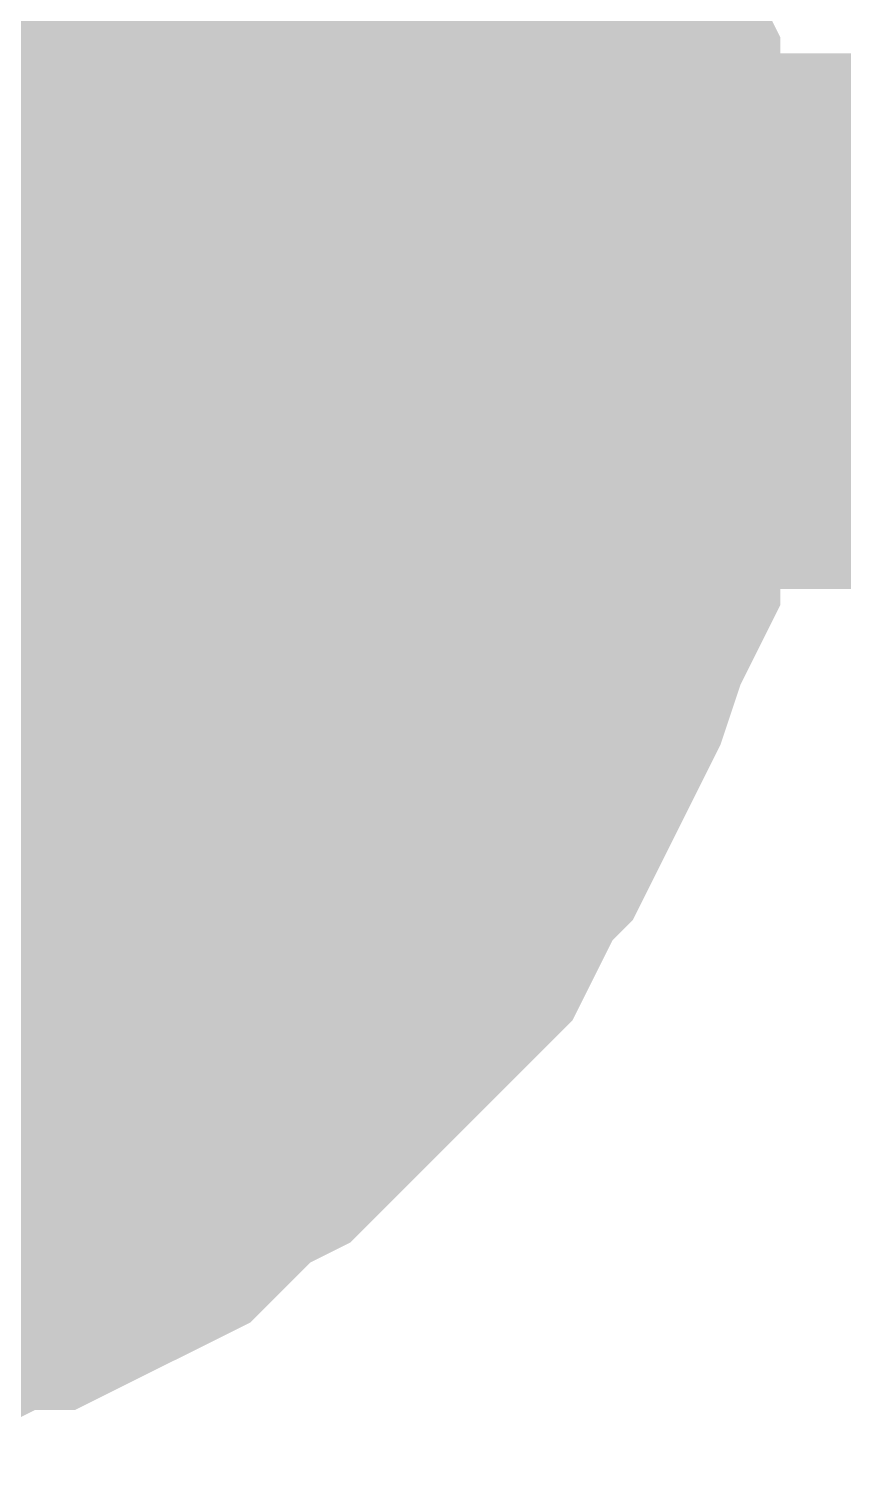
# Model space of a CAD drawing. Header units: inches. Extents: x 0 to 17, y 0 to 11.7.
# Drawn here: x 8.30878 to 8.3267, y 4.52446 to 4.55621 of the extents above; entities that cross this region are included whole.
import ezdxf

# ---------------------------------------------------------------- set-up
doc = ezdxf.new("R2010")
doc.units = ezdxf.units.IN
doc.header["$MEASUREMENT"] = 0
doc.layers.add('Sheet', color=255, linetype='Continuous')

msp = doc.modelspace()

# ---------------------------------------------------------------- linework, layer by layer
at = {"layer": 'Sheet'}
msp.add_lwpolyline([(8.29, 4.55, 0.02, 0.02, 1), (8.31, 4.55, 0.02, 0.02, 1)], format="xyseb", close=True, dxfattribs=at)
for points in [[(8.315012, 4.562558, 0.0118, 0.0118, 0), (8.315893, 4.561676, 0.0118, 0.0118, 0), (8.316334, 4.560794, 0.0118, 0.0118, 0), (8.316775, 4.559912, 0.0118, 0.0118, 0), (8.317216, 4.559471, 0.0118, 0.0118, 0), (8.317657, 4.558589, 0.0118, 0.0118, 0), (8.318098, 4.557707, 0.0118, 0.0118, 0), (8.318539, 4.556825, 0.0118, 0.0118, 0), (8.31898, 4.555501, 0.0118, 0.0118, 0), (8.319421, 4.554619, 0.0118, 0.0118, 0), (8.319421, 4.553737, 0.0118, 0.0118, 0), (8.319421, 4.552855, 0.0118, 0.0118, 0), (8.319862, 4.551973, 0.0118, 0.0118, 0), (8.319862, 4.55065, 0.0118, 0.0118, 0), (8.319862, 4.549768, 0.0118, 0.0118, 0)], [(8.315012, 4.562558, 0.0118, 0.0118, 0), (8.315893, 4.561676, 0.0118, 0.0118, 0), (8.316334, 4.560794, 0.0118, 0.0118, 0), (8.316775, 4.559912, 0.0118, 0.0118, 0), (8.317216, 4.559471, 0.0118, 0.0118, 0), (8.317657, 4.558589, 0.0118, 0.0118, 0), (8.318098, 4.557707, 0.0118, 0.0118, 0), (8.318539, 4.556825, 0.0118, 0.0118, 0), (8.31898, 4.555501, 0.0118, 0.0118, 0), (8.319421, 4.554619, 0.0118, 0.0118, 0), (8.319421, 4.553737, 0.0118, 0.0118, 0), (8.319421, 4.552855, 0.0118, 0.0118, 0), (8.319862, 4.551973, 0.0118, 0.0118, 0), (8.319862, 4.55065, 0.0118, 0.0118, 0), (8.319862, 4.549768, 0.0118, 0.0118, 0)], [(8.315012, 4.562558, 0.0118, 0.0118, 0), (8.315893, 4.561676, 0.0118, 0.0118, 0), (8.316334, 4.560794, 0.0118, 0.0118, 0), (8.316775, 4.559912, 0.0118, 0.0118, 0), (8.317216, 4.559471, 0.0118, 0.0118, 0), (8.317657, 4.558589, 0.0118, 0.0118, 0), (8.318098, 4.557707, 0.0118, 0.0118, 0), (8.318539, 4.556825, 0.0118, 0.0118, 0), (8.31898, 4.555501, 0.0118, 0.0118, 0), (8.319421, 4.554619, 0.0118, 0.0118, 0), (8.319421, 4.553737, 0.0118, 0.0118, 0), (8.319421, 4.552855, 0.0118, 0.0118, 0), (8.319862, 4.551973, 0.0118, 0.0118, 0), (8.319862, 4.55065, 0.0118, 0.0118, 0), (8.319862, 4.549768, 0.0118, 0.0118, 0)], [(8.315012, 4.562558, 0.0118, 0.0118, 0), (8.315893, 4.561676, 0.0118, 0.0118, 0), (8.316334, 4.560794, 0.0118, 0.0118, 0), (8.316775, 4.559912, 0.0118, 0.0118, 0), (8.317216, 4.559471, 0.0118, 0.0118, 0), (8.317657, 4.558589, 0.0118, 0.0118, 0), (8.318098, 4.557707, 0.0118, 0.0118, 0), (8.318539, 4.556825, 0.0118, 0.0118, 0), (8.31898, 4.555501, 0.0118, 0.0118, 0), (8.319421, 4.554619, 0.0118, 0.0118, 0), (8.319421, 4.553737, 0.0118, 0.0118, 0), (8.319421, 4.552855, 0.0118, 0.0118, 0), (8.319862, 4.551973, 0.0118, 0.0118, 0), (8.319862, 4.55065, 0.0118, 0.0118, 0), (8.319862, 4.549768, 0.0118, 0.0118, 0)], [(8.315012, 4.562558, 0.0118, 0.0118, 0), (8.315893, 4.561676, 0.0118, 0.0118, 0), (8.316334, 4.560794, 0.0118, 0.0118, 0), (8.316775, 4.559912, 0.0118, 0.0118, 0), (8.317216, 4.559471, 0.0118, 0.0118, 0), (8.317657, 4.558589, 0.0118, 0.0118, 0), (8.318098, 4.557707, 0.0118, 0.0118, 0), (8.318539, 4.556825, 0.0118, 0.0118, 0), (8.31898, 4.555501, 0.0118, 0.0118, 0), (8.319421, 4.554619, 0.0118, 0.0118, 0), (8.319421, 4.553737, 0.0118, 0.0118, 0), (8.319421, 4.552855, 0.0118, 0.0118, 0), (8.319862, 4.551973, 0.0118, 0.0118, 0), (8.319862, 4.55065, 0.0118, 0.0118, 0), (8.319862, 4.549768, 0.0118, 0.0118, 0)], [(8.315012, 4.562558, 0.0118, 0.0118, 0), (8.315893, 4.561676, 0.0118, 0.0118, 0), (8.316334, 4.560794, 0.0118, 0.0118, 0), (8.316775, 4.559912, 0.0118, 0.0118, 0), (8.317216, 4.559471, 0.0118, 0.0118, 0), (8.317657, 4.558589, 0.0118, 0.0118, 0), (8.318098, 4.557707, 0.0118, 0.0118, 0), (8.318539, 4.556825, 0.0118, 0.0118, 0), (8.31898, 4.555501, 0.0118, 0.0118, 0), (8.319421, 4.554619, 0.0118, 0.0118, 0), (8.319421, 4.553737, 0.0118, 0.0118, 0), (8.319421, 4.552855, 0.0118, 0.0118, 0), (8.319862, 4.551973, 0.0118, 0.0118, 0), (8.319862, 4.55065, 0.0118, 0.0118, 0), (8.319862, 4.549768, 0.0118, 0.0118, 0)], [(8.317657, 4.558589, 0.0039, 0.0039, 0), (8.318098, 4.557707, 0.0039, 0.0039, 0), (8.318539, 4.556825, 0.0039, 0.0039, 0), (8.31898, 4.555501, 0.0039, 0.0039, 0), (8.319421, 4.554619, 0.0039, 0.0039, 0), (8.319421, 4.553737, 0.0039, 0.0039, 0), (8.319421, 4.552855, 0.0039, 0.0039, 0), (8.319862, 4.551973, 0.0039, 0.0039, 0), (8.319862, 4.55065, 0.0039, 0.0039, 0), (8.319862, 4.549768, 0.0039, 0.0039, 0)], [(8.317657, 4.558589, 0.0039, 0.0039, 0), (8.318098, 4.557707, 0.0039, 0.0039, 0), (8.318539, 4.556825, 0.0039, 0.0039, 0), (8.31898, 4.555501, 0.0039, 0.0039, 0), (8.319421, 4.554619, 0.0039, 0.0039, 0), (8.319421, 4.553737, 0.0039, 0.0039, 0), (8.319421, 4.552855, 0.0039, 0.0039, 0), (8.319862, 4.551973, 0.0039, 0.0039, 0), (8.319862, 4.55065, 0.0039, 0.0039, 0), (8.319862, 4.549768, 0.0039, 0.0039, 0)], [(8.317657, 4.558589, 0.0039, 0.0039, 0), (8.318098, 4.557707, 0.0039, 0.0039, 0), (8.318539, 4.556825, 0.0039, 0.0039, 0), (8.31898, 4.555501, 0.0039, 0.0039, 0), (8.319421, 4.554619, 0.0039, 0.0039, 0), (8.319421, 4.553737, 0.0039, 0.0039, 0), (8.319421, 4.552855, 0.0039, 0.0039, 0), (8.319862, 4.551973, 0.0039, 0.0039, 0), (8.319862, 4.55065, 0.0039, 0.0039, 0), (8.319862, 4.549768, 0.0039, 0.0039, 0)], [(8.317657, 4.558589, 0.0039, 0.0039, 0), (8.318098, 4.557707, 0.0039, 0.0039, 0), (8.318539, 4.556825, 0.0039, 0.0039, 0), (8.31898, 4.555501, 0.0039, 0.0039, 0), (8.319421, 4.554619, 0.0039, 0.0039, 0), (8.319421, 4.553737, 0.0039, 0.0039, 0), (8.319421, 4.552855, 0.0039, 0.0039, 0), (8.319862, 4.551973, 0.0039, 0.0039, 0), (8.319862, 4.55065, 0.0039, 0.0039, 0), (8.319862, 4.549768, 0.0039, 0.0039, 0)], [(8.317657, 4.558589, 0.0039, 0.0039, 0), (8.318098, 4.557707, 0.0039, 0.0039, 0), (8.318539, 4.556825, 0.0039, 0.0039, 0), (8.31898, 4.555501, 0.0039, 0.0039, 0), (8.319421, 4.554619, 0.0039, 0.0039, 0), (8.319421, 4.553737, 0.0039, 0.0039, 0), (8.319421, 4.552855, 0.0039, 0.0039, 0), (8.319862, 4.551973, 0.0039, 0.0039, 0), (8.319862, 4.55065, 0.0039, 0.0039, 0), (8.319862, 4.549768, 0.0039, 0.0039, 0)], [(8.317657, 4.558589, 0.0039, 0.0039, 0), (8.318098, 4.557707, 0.0039, 0.0039, 0), (8.318539, 4.556825, 0.0039, 0.0039, 0), (8.31898, 4.555501, 0.0039, 0.0039, 0), (8.319421, 4.554619, 0.0039, 0.0039, 0), (8.319421, 4.553737, 0.0039, 0.0039, 0), (8.319421, 4.552855, 0.0039, 0.0039, 0), (8.319862, 4.551973, 0.0039, 0.0039, 0), (8.319862, 4.55065, 0.0039, 0.0039, 0), (8.319862, 4.549768, 0.0039, 0.0039, 0)], [(8.49977, 4.549768, 0.0118, 0.0118, 0), (8.299578, 4.549768, 0.0118, 0.0118, 0)], [(8.319862, 4.549768, 0.0118, 0.0118, 0), (8.319862, 4.548886, 0.0118, 0.0118, 0), (8.319862, 4.547563, 0.0118, 0.0118, 0), (8.319421, 4.546681, 0.0118, 0.0118, 0), (8.319421, 4.545799, 0.0118, 0.0118, 0), (8.319421, 4.544916, 0.0118, 0.0118, 0), (8.31898, 4.544034, 0.0118, 0.0118, 0), (8.318539, 4.542711, 0.0118, 0.0118, 0), (8.318098, 4.541829, 0.0118, 0.0118, 0), (8.317657, 4.540947, 0.0118, 0.0118, 0), (8.317216, 4.540065, 0.0118, 0.0118, 0), (8.316775, 4.539624, 0.0118, 0.0118, 0), (8.316334, 4.538742, 0.0118, 0.0118, 0), (8.315893, 4.53786, 0.0118, 0.0118, 0), (8.315012, 4.536978, 0.0118, 0.0118, 0), (8.314571, 4.536537, 0.0118, 0.0118, 0), (8.313689, 4.535655, 0.0118, 0.0118, 0), (8.313248, 4.535214, 0.0118, 0.0118, 0), (8.312366, 4.534331, 0.0118, 0.0118, 0), (8.311484, 4.53389, 0.0118, 0.0118, 0), (8.311043, 4.533449, 0.0118, 0.0118, 0), (8.310161, 4.532567, 0.0118, 0.0118, 0), (8.309279, 4.532126, 0.0118, 0.0118, 0), (8.308397, 4.531685, 0.0118, 0.0118, 0), (8.307515, 4.531685, 0.0118, 0.0118, 0), (8.306633, 4.531244, 0.0118, 0.0118, 0), (8.305752, 4.530803, 0.0118, 0.0118, 0), (8.304429, 4.530362, 0.0118, 0.0118, 0), (8.303547, 4.530362, 0.0118, 0.0118, 0), (8.302665, 4.530362, 0.0118, 0.0118, 0)], [(8.319862, 4.549768, 0.0118, 0.0118, 0), (8.319862, 4.548886, 0.0118, 0.0118, 0), (8.319862, 4.547563, 0.0118, 0.0118, 0), (8.319421, 4.546681, 0.0118, 0.0118, 0), (8.319421, 4.545799, 0.0118, 0.0118, 0), (8.319421, 4.544916, 0.0118, 0.0118, 0), (8.31898, 4.544034, 0.0118, 0.0118, 0), (8.318539, 4.542711, 0.0118, 0.0118, 0), (8.318098, 4.541829, 0.0118, 0.0118, 0), (8.317657, 4.540947, 0.0118, 0.0118, 0), (8.317216, 4.540065, 0.0118, 0.0118, 0), (8.316775, 4.539624, 0.0118, 0.0118, 0), (8.316334, 4.538742, 0.0118, 0.0118, 0), (8.315893, 4.53786, 0.0118, 0.0118, 0), (8.315012, 4.536978, 0.0118, 0.0118, 0), (8.314571, 4.536537, 0.0118, 0.0118, 0), (8.313689, 4.535655, 0.0118, 0.0118, 0), (8.313248, 4.535214, 0.0118, 0.0118, 0), (8.312366, 4.534331, 0.0118, 0.0118, 0), (8.311484, 4.53389, 0.0118, 0.0118, 0), (8.311043, 4.533449, 0.0118, 0.0118, 0), (8.310161, 4.532567, 0.0118, 0.0118, 0), (8.309279, 4.532126, 0.0118, 0.0118, 0), (8.308397, 4.531685, 0.0118, 0.0118, 0), (8.307515, 4.531685, 0.0118, 0.0118, 0), (8.306633, 4.531244, 0.0118, 0.0118, 0), (8.305752, 4.530803, 0.0118, 0.0118, 0), (8.304429, 4.530362, 0.0118, 0.0118, 0), (8.303547, 4.530362, 0.0118, 0.0118, 0), (8.302665, 4.530362, 0.0118, 0.0118, 0)], [(8.319862, 4.549768, 0.0118, 0.0118, 0), (8.319862, 4.548886, 0.0118, 0.0118, 0), (8.319862, 4.547563, 0.0118, 0.0118, 0), (8.319421, 4.546681, 0.0118, 0.0118, 0), (8.319421, 4.545799, 0.0118, 0.0118, 0), (8.319421, 4.544916, 0.0118, 0.0118, 0), (8.31898, 4.544034, 0.0118, 0.0118, 0), (8.318539, 4.542711, 0.0118, 0.0118, 0), (8.318098, 4.541829, 0.0118, 0.0118, 0), (8.317657, 4.540947, 0.0118, 0.0118, 0), (8.317216, 4.540065, 0.0118, 0.0118, 0), (8.316775, 4.539624, 0.0118, 0.0118, 0), (8.316334, 4.538742, 0.0118, 0.0118, 0), (8.315893, 4.53786, 0.0118, 0.0118, 0), (8.315012, 4.536978, 0.0118, 0.0118, 0), (8.314571, 4.536537, 0.0118, 0.0118, 0), (8.313689, 4.535655, 0.0118, 0.0118, 0), (8.313248, 4.535214, 0.0118, 0.0118, 0), (8.312366, 4.534331, 0.0118, 0.0118, 0), (8.311484, 4.53389, 0.0118, 0.0118, 0), (8.311043, 4.533449, 0.0118, 0.0118, 0), (8.310161, 4.532567, 0.0118, 0.0118, 0), (8.309279, 4.532126, 0.0118, 0.0118, 0), (8.308397, 4.531685, 0.0118, 0.0118, 0), (8.307515, 4.531685, 0.0118, 0.0118, 0), (8.306633, 4.531244, 0.0118, 0.0118, 0), (8.305752, 4.530803, 0.0118, 0.0118, 0), (8.304429, 4.530362, 0.0118, 0.0118, 0), (8.303547, 4.530362, 0.0118, 0.0118, 0), (8.302665, 4.530362, 0.0118, 0.0118, 0)], [(8.319862, 4.549768, 0.0118, 0.0118, 0), (8.319862, 4.548886, 0.0118, 0.0118, 0), (8.319862, 4.547563, 0.0118, 0.0118, 0), (8.319421, 4.546681, 0.0118, 0.0118, 0), (8.319421, 4.545799, 0.0118, 0.0118, 0), (8.319421, 4.544916, 0.0118, 0.0118, 0), (8.31898, 4.544034, 0.0118, 0.0118, 0), (8.318539, 4.542711, 0.0118, 0.0118, 0), (8.318098, 4.541829, 0.0118, 0.0118, 0), (8.317657, 4.540947, 0.0118, 0.0118, 0), (8.317216, 4.540065, 0.0118, 0.0118, 0), (8.316775, 4.539624, 0.0118, 0.0118, 0), (8.316334, 4.538742, 0.0118, 0.0118, 0), (8.315893, 4.53786, 0.0118, 0.0118, 0), (8.315012, 4.536978, 0.0118, 0.0118, 0), (8.314571, 4.536537, 0.0118, 0.0118, 0), (8.313689, 4.535655, 0.0118, 0.0118, 0), (8.313248, 4.535214, 0.0118, 0.0118, 0), (8.312366, 4.534331, 0.0118, 0.0118, 0), (8.311484, 4.53389, 0.0118, 0.0118, 0), (8.311043, 4.533449, 0.0118, 0.0118, 0), (8.310161, 4.532567, 0.0118, 0.0118, 0), (8.309279, 4.532126, 0.0118, 0.0118, 0), (8.308397, 4.531685, 0.0118, 0.0118, 0), (8.307515, 4.531685, 0.0118, 0.0118, 0), (8.306633, 4.531244, 0.0118, 0.0118, 0), (8.305752, 4.530803, 0.0118, 0.0118, 0), (8.304429, 4.530362, 0.0118, 0.0118, 0), (8.303547, 4.530362, 0.0118, 0.0118, 0), (8.302665, 4.530362, 0.0118, 0.0118, 0)], [(8.319862, 4.549768, 0.0118, 0.0118, 0), (8.319862, 4.548886, 0.0118, 0.0118, 0), (8.319862, 4.547563, 0.0118, 0.0118, 0), (8.319421, 4.546681, 0.0118, 0.0118, 0), (8.319421, 4.545799, 0.0118, 0.0118, 0), (8.319421, 4.544916, 0.0118, 0.0118, 0), (8.31898, 4.544034, 0.0118, 0.0118, 0), (8.318539, 4.542711, 0.0118, 0.0118, 0), (8.318098, 4.541829, 0.0118, 0.0118, 0), (8.317657, 4.540947, 0.0118, 0.0118, 0), (8.317216, 4.540065, 0.0118, 0.0118, 0), (8.316775, 4.539624, 0.0118, 0.0118, 0), (8.316334, 4.538742, 0.0118, 0.0118, 0), (8.315893, 4.53786, 0.0118, 0.0118, 0), (8.315012, 4.536978, 0.0118, 0.0118, 0), (8.314571, 4.536537, 0.0118, 0.0118, 0), (8.313689, 4.535655, 0.0118, 0.0118, 0), (8.313248, 4.535214, 0.0118, 0.0118, 0), (8.312366, 4.534331, 0.0118, 0.0118, 0), (8.311484, 4.53389, 0.0118, 0.0118, 0), (8.311043, 4.533449, 0.0118, 0.0118, 0), (8.310161, 4.532567, 0.0118, 0.0118, 0), (8.309279, 4.532126, 0.0118, 0.0118, 0), (8.308397, 4.531685, 0.0118, 0.0118, 0), (8.307515, 4.531685, 0.0118, 0.0118, 0), (8.306633, 4.531244, 0.0118, 0.0118, 0), (8.305752, 4.530803, 0.0118, 0.0118, 0), (8.304429, 4.530362, 0.0118, 0.0118, 0), (8.303547, 4.530362, 0.0118, 0.0118, 0), (8.302665, 4.530362, 0.0118, 0.0118, 0)], [(8.319862, 4.549768, 0.0118, 0.0118, 0), (8.319862, 4.548886, 0.0118, 0.0118, 0), (8.319862, 4.547563, 0.0118, 0.0118, 0), (8.319421, 4.546681, 0.0118, 0.0118, 0), (8.319421, 4.545799, 0.0118, 0.0118, 0), (8.319421, 4.544916, 0.0118, 0.0118, 0), (8.31898, 4.544034, 0.0118, 0.0118, 0), (8.318539, 4.542711, 0.0118, 0.0118, 0), (8.318098, 4.541829, 0.0118, 0.0118, 0), (8.317657, 4.540947, 0.0118, 0.0118, 0), (8.317216, 4.540065, 0.0118, 0.0118, 0), (8.316775, 4.539624, 0.0118, 0.0118, 0), (8.316334, 4.538742, 0.0118, 0.0118, 0), (8.315893, 4.53786, 0.0118, 0.0118, 0), (8.315012, 4.536978, 0.0118, 0.0118, 0), (8.314571, 4.536537, 0.0118, 0.0118, 0), (8.313689, 4.535655, 0.0118, 0.0118, 0), (8.313248, 4.535214, 0.0118, 0.0118, 0), (8.312366, 4.534331, 0.0118, 0.0118, 0), (8.311484, 4.53389, 0.0118, 0.0118, 0), (8.311043, 4.533449, 0.0118, 0.0118, 0), (8.310161, 4.532567, 0.0118, 0.0118, 0), (8.309279, 4.532126, 0.0118, 0.0118, 0), (8.308397, 4.531685, 0.0118, 0.0118, 0), (8.307515, 4.531685, 0.0118, 0.0118, 0), (8.306633, 4.531244, 0.0118, 0.0118, 0), (8.305752, 4.530803, 0.0118, 0.0118, 0), (8.304429, 4.530362, 0.0118, 0.0118, 0), (8.303547, 4.530362, 0.0118, 0.0118, 0), (8.302665, 4.530362, 0.0118, 0.0118, 0)], [(8.319862, 4.549768, 0.0118, 0.0118, 0), (8.319862, 4.549768, 0.0118, 0.0118, 0), (8.319862, 4.549768, 0.0118, 0.0118, 0), (8.319862, 4.549768, 0.0118, 0.0118, 0), (8.319862, 4.549768, 0.0118, 0.0118, 0), (8.319862, 4.549768, 0.0118, 0.0118, 0), (8.319862, 4.549768, 0.0118, 0.0118, 0), (8.319862, 4.549768, 0.0118, 0.0118, 0), (8.319862, 4.549768, 0.0118, 0.0118, 0), (8.319862, 4.549768, 0.0118, 0.0118, 0), (8.319862, 4.549768, 0.0118, 0.0118, 0), (8.319862, 4.549768, 0.0118, 0.0118, 0), (8.319862, 4.549768, 0.0118, 0.0118, 0), (8.319862, 4.549768, 0.0118, 0.0118, 0), (8.319862, 4.549768, 0.0118, 0.0118, 0), (8.319862, 4.549768, 0.0118, 0.0118, 0), (8.319862, 4.549768, 0.0118, 0.0118, 0), (8.319862, 4.549768, 0.0118, 0.0118, 0), (8.319862, 4.549768, 0.0118, 0.0118, 0), (8.319862, 4.549768, 0.0118, 0.0118, 0), (8.319862, 4.549768, 0.0118, 0.0118, 0), (8.319862, 4.549768, 0.0118, 0.0118, 0), (8.319862, 4.549768, 0.0118, 0.0118, 0), (8.319862, 4.549768, 0.0118, 0.0118, 0), (8.319862, 4.549768, 0.0118, 0.0118, 0), (8.319862, 4.549768, 0.0118, 0.0118, 0), (8.319862, 4.549768, 0.0118, 0.0118, 0), (8.319862, 4.549768, 0.0118, 0.0118, 0), (8.319862, 4.549768, 0.0118, 0.0118, 0), (8.319862, 4.549768, 0.0118, 0.0118, 0), (8.319862, 4.549768, 0.0118, 0.0118, 0), (8.319862, 4.549768, 0.0118, 0.0118, 0), (8.319862, 4.549768, 0.0118, 0.0118, 0)], [(8.319862, 4.549768, 0.0118, 0.0118, 0), (8.319862, 4.549768, 0.0118, 0.0118, 0)], [(8.319862, 4.549768, 0.0118, 0.0118, 0), (8.319862, 4.549768, 0.0118, 0.0118, 0), (8.319862, 4.549768, 0.0118, 0.0118, 0), (8.319862, 4.549768, 0.0118, 0.0118, 0), (8.319862, 4.549768, 0.0118, 0.0118, 0), (8.319862, 4.549768, 0.0118, 0.0118, 0), (8.319862, 4.549768, 0.0118, 0.0118, 0), (8.319862, 4.549768, 0.0118, 0.0118, 0), (8.319862, 4.549768, 0.0118, 0.0118, 0), (8.319862, 4.549768, 0.0118, 0.0118, 0), (8.319862, 4.549768, 0.0118, 0.0118, 0), (8.319862, 4.549768, 0.0118, 0.0118, 0), (8.319862, 4.549768, 0.0118, 0.0118, 0), (8.319862, 4.549768, 0.0118, 0.0118, 0), (8.319862, 4.549768, 0.0118, 0.0118, 0), (8.319862, 4.549768, 0.0118, 0.0118, 0), (8.319862, 4.549768, 0.0118, 0.0118, 0), (8.319862, 4.549768, 0.0118, 0.0118, 0), (8.319862, 4.549768, 0.0118, 0.0118, 0), (8.319862, 4.549768, 0.0118, 0.0118, 0), (8.319862, 4.549768, 0.0118, 0.0118, 0), (8.319862, 4.549768, 0.0118, 0.0118, 0), (8.319862, 4.549768, 0.0118, 0.0118, 0), (8.319862, 4.549768, 0.0118, 0.0118, 0), (8.319862, 4.549768, 0.0118, 0.0118, 0), (8.319862, 4.549768, 0.0118, 0.0118, 0), (8.319862, 4.549768, 0.0118, 0.0118, 0), (8.319862, 4.549768, 0.0118, 0.0118, 0), (8.319862, 4.549768, 0.0118, 0.0118, 0), (8.319862, 4.549768, 0.0118, 0.0118, 0), (8.319862, 4.549768, 0.0118, 0.0118, 0), (8.319862, 4.549768, 0.0118, 0.0118, 0), (8.319862, 4.549768, 0.0118, 0.0118, 0)], [(8.319862, 4.549768, 0.0118, 0.0118, 0), (8.319862, 4.549768, 0.0118, 0.0118, 0)], [(8.319862, 4.549768, 0.0118, 0.0118, 0), (8.319862, 4.549768, 0.0118, 0.0118, 0), (8.319862, 4.549768, 0.0118, 0.0118, 0), (8.319862, 4.549768, 0.0118, 0.0118, 0), (8.319862, 4.549768, 0.0118, 0.0118, 0), (8.319862, 4.549768, 0.0118, 0.0118, 0), (8.319862, 4.549768, 0.0118, 0.0118, 0), (8.319862, 4.549768, 0.0118, 0.0118, 0), (8.319862, 4.549768, 0.0118, 0.0118, 0), (8.319862, 4.549768, 0.0118, 0.0118, 0), (8.319862, 4.549768, 0.0118, 0.0118, 0), (8.319862, 4.549768, 0.0118, 0.0118, 0), (8.319862, 4.549768, 0.0118, 0.0118, 0), (8.319862, 4.549768, 0.0118, 0.0118, 0), (8.319862, 4.549768, 0.0118, 0.0118, 0), (8.319862, 4.549768, 0.0118, 0.0118, 0), (8.319862, 4.549768, 0.0118, 0.0118, 0), (8.319862, 4.549768, 0.0118, 0.0118, 0), (8.319862, 4.549768, 0.0118, 0.0118, 0), (8.319862, 4.549768, 0.0118, 0.0118, 0), (8.319862, 4.549768, 0.0118, 0.0118, 0), (8.319862, 4.549768, 0.0118, 0.0118, 0), (8.319862, 4.549768, 0.0118, 0.0118, 0), (8.319862, 4.549768, 0.0118, 0.0118, 0), (8.319862, 4.549768, 0.0118, 0.0118, 0), (8.319862, 4.549768, 0.0118, 0.0118, 0), (8.319862, 4.549768, 0.0118, 0.0118, 0), (8.319862, 4.549768, 0.0118, 0.0118, 0), (8.319862, 4.549768, 0.0118, 0.0118, 0), (8.319862, 4.549768, 0.0118, 0.0118, 0), (8.319862, 4.549768, 0.0118, 0.0118, 0), (8.319862, 4.549768, 0.0118, 0.0118, 0), (8.319862, 4.549768, 0.0118, 0.0118, 0)], [(8.319862, 4.549768, 0.0118, 0.0118, 0), (8.319862, 4.549768, 0.0118, 0.0118, 0)], [(8.319862, 4.549768, 0.0118, 0.0118, 0), (8.319862, 4.549768, 0.0118, 0.0118, 0), (8.319862, 4.549768, 0.0118, 0.0118, 0), (8.319862, 4.549768, 0.0118, 0.0118, 0), (8.319862, 4.549768, 0.0118, 0.0118, 0), (8.319862, 4.549768, 0.0118, 0.0118, 0), (8.319862, 4.549768, 0.0118, 0.0118, 0), (8.319862, 4.549768, 0.0118, 0.0118, 0), (8.319862, 4.549768, 0.0118, 0.0118, 0), (8.319862, 4.549768, 0.0118, 0.0118, 0), (8.319862, 4.549768, 0.0118, 0.0118, 0), (8.319862, 4.549768, 0.0118, 0.0118, 0), (8.319862, 4.549768, 0.0118, 0.0118, 0), (8.319862, 4.549768, 0.0118, 0.0118, 0), (8.319862, 4.549768, 0.0118, 0.0118, 0), (8.319862, 4.549768, 0.0118, 0.0118, 0), (8.319862, 4.549768, 0.0118, 0.0118, 0), (8.319862, 4.549768, 0.0118, 0.0118, 0), (8.319862, 4.549768, 0.0118, 0.0118, 0), (8.319862, 4.549768, 0.0118, 0.0118, 0), (8.319862, 4.549768, 0.0118, 0.0118, 0), (8.319862, 4.549768, 0.0118, 0.0118, 0), (8.319862, 4.549768, 0.0118, 0.0118, 0), (8.319862, 4.549768, 0.0118, 0.0118, 0), (8.319862, 4.549768, 0.0118, 0.0118, 0), (8.319862, 4.549768, 0.0118, 0.0118, 0), (8.319862, 4.549768, 0.0118, 0.0118, 0), (8.319862, 4.549768, 0.0118, 0.0118, 0), (8.319862, 4.549768, 0.0118, 0.0118, 0), (8.319862, 4.549768, 0.0118, 0.0118, 0), (8.319862, 4.549768, 0.0118, 0.0118, 0), (8.319862, 4.549768, 0.0118, 0.0118, 0), (8.319862, 4.549768, 0.0118, 0.0118, 0)], [(8.319862, 4.549768, 0.0118, 0.0118, 0), (8.319862, 4.549768, 0.0118, 0.0118, 0)], [(8.319862, 4.549768, 0.0118, 0.0118, 0), (8.319862, 4.549768, 0.0118, 0.0118, 0), (8.319862, 4.549768, 0.0118, 0.0118, 0), (8.319862, 4.549768, 0.0118, 0.0118, 0), (8.319862, 4.549768, 0.0118, 0.0118, 0), (8.319862, 4.549768, 0.0118, 0.0118, 0), (8.319862, 4.549768, 0.0118, 0.0118, 0), (8.319862, 4.549768, 0.0118, 0.0118, 0), (8.319862, 4.549768, 0.0118, 0.0118, 0), (8.319862, 4.549768, 0.0118, 0.0118, 0), (8.319862, 4.549768, 0.0118, 0.0118, 0), (8.319862, 4.549768, 0.0118, 0.0118, 0), (8.319862, 4.549768, 0.0118, 0.0118, 0), (8.319862, 4.549768, 0.0118, 0.0118, 0), (8.319862, 4.549768, 0.0118, 0.0118, 0), (8.319862, 4.549768, 0.0118, 0.0118, 0), (8.319862, 4.549768, 0.0118, 0.0118, 0), (8.319862, 4.549768, 0.0118, 0.0118, 0), (8.319862, 4.549768, 0.0118, 0.0118, 0), (8.319862, 4.549768, 0.0118, 0.0118, 0), (8.319862, 4.549768, 0.0118, 0.0118, 0), (8.319862, 4.549768, 0.0118, 0.0118, 0), (8.319862, 4.549768, 0.0118, 0.0118, 0), (8.319862, 4.549768, 0.0118, 0.0118, 0), (8.319862, 4.549768, 0.0118, 0.0118, 0), (8.319862, 4.549768, 0.0118, 0.0118, 0), (8.319862, 4.549768, 0.0118, 0.0118, 0), (8.319862, 4.549768, 0.0118, 0.0118, 0), (8.319862, 4.549768, 0.0118, 0.0118, 0), (8.319862, 4.549768, 0.0118, 0.0118, 0), (8.319862, 4.549768, 0.0118, 0.0118, 0), (8.319862, 4.549768, 0.0118, 0.0118, 0), (8.319862, 4.549768, 0.0118, 0.0118, 0)], [(8.319862, 4.549768, 0.0118, 0.0118, 0), (8.319862, 4.549768, 0.0118, 0.0118, 0)], [(8.319862, 4.549768, 0.0118, 0.0118, 0), (8.319862, 4.549768, 0.0118, 0.0118, 0), (8.319862, 4.549768, 0.0118, 0.0118, 0), (8.319862, 4.549768, 0.0118, 0.0118, 0), (8.319862, 4.549768, 0.0118, 0.0118, 0), (8.319862, 4.549768, 0.0118, 0.0118, 0), (8.319862, 4.549768, 0.0118, 0.0118, 0), (8.319862, 4.549768, 0.0118, 0.0118, 0), (8.319862, 4.549768, 0.0118, 0.0118, 0), (8.319862, 4.549768, 0.0118, 0.0118, 0), (8.319862, 4.549768, 0.0118, 0.0118, 0), (8.319862, 4.549768, 0.0118, 0.0118, 0), (8.319862, 4.549768, 0.0118, 0.0118, 0), (8.319862, 4.549768, 0.0118, 0.0118, 0), (8.319862, 4.549768, 0.0118, 0.0118, 0), (8.319862, 4.549768, 0.0118, 0.0118, 0), (8.319862, 4.549768, 0.0118, 0.0118, 0), (8.319862, 4.549768, 0.0118, 0.0118, 0), (8.319862, 4.549768, 0.0118, 0.0118, 0), (8.319862, 4.549768, 0.0118, 0.0118, 0), (8.319862, 4.549768, 0.0118, 0.0118, 0), (8.319862, 4.549768, 0.0118, 0.0118, 0), (8.319862, 4.549768, 0.0118, 0.0118, 0), (8.319862, 4.549768, 0.0118, 0.0118, 0), (8.319862, 4.549768, 0.0118, 0.0118, 0), (8.319862, 4.549768, 0.0118, 0.0118, 0), (8.319862, 4.549768, 0.0118, 0.0118, 0), (8.319862, 4.549768, 0.0118, 0.0118, 0), (8.319862, 4.549768, 0.0118, 0.0118, 0), (8.319862, 4.549768, 0.0118, 0.0118, 0), (8.319862, 4.549768, 0.0118, 0.0118, 0), (8.319862, 4.549768, 0.0118, 0.0118, 0), (8.319862, 4.549768, 0.0118, 0.0118, 0)], [(8.319862, 4.549768, 0.0118, 0.0118, 0), (8.319862, 4.549768, 0.0118, 0.0118, 0)], [(8.319862, 4.549768, 0.0039, 0.0039, 0), (8.319862, 4.548886, 0.0039, 0.0039, 0), (8.319862, 4.547563, 0.0039, 0.0039, 0), (8.319421, 4.546681, 0.0039, 0.0039, 0), (8.319421, 4.545799, 0.0039, 0.0039, 0), (8.319421, 4.544916, 0.0039, 0.0039, 0), (8.31898, 4.544034, 0.0039, 0.0039, 0), (8.318539, 4.542711, 0.0039, 0.0039, 0), (8.318098, 4.541829, 0.0039, 0.0039, 0), (8.317657, 4.540947, 0.0039, 0.0039, 0), (8.317216, 4.540065, 0.0039, 0.0039, 0), (8.316775, 4.539624, 0.0039, 0.0039, 0), (8.316334, 4.538742, 0.0039, 0.0039, 0), (8.315893, 4.53786, 0.0039, 0.0039, 0), (8.315012, 4.536978, 0.0039, 0.0039, 0), (8.314571, 4.536537, 0.0039, 0.0039, 0), (8.313689, 4.535655, 0.0039, 0.0039, 0), (8.313248, 4.535214, 0.0039, 0.0039, 0), (8.312366, 4.534331, 0.0039, 0.0039, 0), (8.311484, 4.53389, 0.0039, 0.0039, 0), (8.311043, 4.533449, 0.0039, 0.0039, 0), (8.310161, 4.532567, 0.0039, 0.0039, 0), (8.309279, 4.532126, 0.0039, 0.0039, 0), (8.308397, 4.531685, 0.0039, 0.0039, 0), (8.307515, 4.531685, 0.0039, 0.0039, 0), (8.306633, 4.531244, 0.0039, 0.0039, 0)], [(8.319862, 4.549768, 0.0039, 0.0039, 0), (8.319862, 4.548886, 0.0039, 0.0039, 0), (8.319862, 4.547563, 0.0039, 0.0039, 0), (8.319421, 4.546681, 0.0039, 0.0039, 0), (8.319421, 4.545799, 0.0039, 0.0039, 0), (8.319421, 4.544916, 0.0039, 0.0039, 0), (8.31898, 4.544034, 0.0039, 0.0039, 0), (8.318539, 4.542711, 0.0039, 0.0039, 0), (8.318098, 4.541829, 0.0039, 0.0039, 0), (8.317657, 4.540947, 0.0039, 0.0039, 0), (8.317216, 4.540065, 0.0039, 0.0039, 0), (8.316775, 4.539624, 0.0039, 0.0039, 0), (8.316334, 4.538742, 0.0039, 0.0039, 0), (8.315893, 4.53786, 0.0039, 0.0039, 0), (8.315012, 4.536978, 0.0039, 0.0039, 0), (8.314571, 4.536537, 0.0039, 0.0039, 0), (8.313689, 4.535655, 0.0039, 0.0039, 0), (8.313248, 4.535214, 0.0039, 0.0039, 0), (8.312366, 4.534331, 0.0039, 0.0039, 0), (8.311484, 4.53389, 0.0039, 0.0039, 0), (8.311043, 4.533449, 0.0039, 0.0039, 0), (8.310161, 4.532567, 0.0039, 0.0039, 0), (8.309279, 4.532126, 0.0039, 0.0039, 0), (8.308397, 4.531685, 0.0039, 0.0039, 0), (8.307515, 4.531685, 0.0039, 0.0039, 0), (8.306633, 4.531244, 0.0039, 0.0039, 0)], [(8.319862, 4.549768, 0.0039, 0.0039, 0), (8.319862, 4.548886, 0.0039, 0.0039, 0), (8.319862, 4.547563, 0.0039, 0.0039, 0), (8.319421, 4.546681, 0.0039, 0.0039, 0), (8.319421, 4.545799, 0.0039, 0.0039, 0), (8.319421, 4.544916, 0.0039, 0.0039, 0), (8.31898, 4.544034, 0.0039, 0.0039, 0), (8.318539, 4.542711, 0.0039, 0.0039, 0), (8.318098, 4.541829, 0.0039, 0.0039, 0), (8.317657, 4.540947, 0.0039, 0.0039, 0), (8.317216, 4.540065, 0.0039, 0.0039, 0), (8.316775, 4.539624, 0.0039, 0.0039, 0), (8.316334, 4.538742, 0.0039, 0.0039, 0), (8.315893, 4.53786, 0.0039, 0.0039, 0), (8.315012, 4.536978, 0.0039, 0.0039, 0), (8.314571, 4.536537, 0.0039, 0.0039, 0), (8.313689, 4.535655, 0.0039, 0.0039, 0), (8.313248, 4.535214, 0.0039, 0.0039, 0), (8.312366, 4.534331, 0.0039, 0.0039, 0), (8.311484, 4.53389, 0.0039, 0.0039, 0), (8.311043, 4.533449, 0.0039, 0.0039, 0), (8.310161, 4.532567, 0.0039, 0.0039, 0), (8.309279, 4.532126, 0.0039, 0.0039, 0), (8.308397, 4.531685, 0.0039, 0.0039, 0), (8.307515, 4.531685, 0.0039, 0.0039, 0), (8.306633, 4.531244, 0.0039, 0.0039, 0)], [(8.319862, 4.549768, 0.0039, 0.0039, 0), (8.319862, 4.548886, 0.0039, 0.0039, 0), (8.319862, 4.547563, 0.0039, 0.0039, 0), (8.319421, 4.546681, 0.0039, 0.0039, 0), (8.319421, 4.545799, 0.0039, 0.0039, 0), (8.319421, 4.544916, 0.0039, 0.0039, 0), (8.31898, 4.544034, 0.0039, 0.0039, 0), (8.318539, 4.542711, 0.0039, 0.0039, 0), (8.318098, 4.541829, 0.0039, 0.0039, 0), (8.317657, 4.540947, 0.0039, 0.0039, 0), (8.317216, 4.540065, 0.0039, 0.0039, 0), (8.316775, 4.539624, 0.0039, 0.0039, 0), (8.316334, 4.538742, 0.0039, 0.0039, 0), (8.315893, 4.53786, 0.0039, 0.0039, 0), (8.315012, 4.536978, 0.0039, 0.0039, 0), (8.314571, 4.536537, 0.0039, 0.0039, 0), (8.313689, 4.535655, 0.0039, 0.0039, 0), (8.313248, 4.535214, 0.0039, 0.0039, 0), (8.312366, 4.534331, 0.0039, 0.0039, 0), (8.311484, 4.53389, 0.0039, 0.0039, 0), (8.311043, 4.533449, 0.0039, 0.0039, 0), (8.310161, 4.532567, 0.0039, 0.0039, 0), (8.309279, 4.532126, 0.0039, 0.0039, 0), (8.308397, 4.531685, 0.0039, 0.0039, 0), (8.307515, 4.531685, 0.0039, 0.0039, 0), (8.306633, 4.531244, 0.0039, 0.0039, 0)], [(8.319862, 4.549768, 0.0039, 0.0039, 0), (8.319862, 4.548886, 0.0039, 0.0039, 0), (8.319862, 4.547563, 0.0039, 0.0039, 0), (8.319421, 4.546681, 0.0039, 0.0039, 0), (8.319421, 4.545799, 0.0039, 0.0039, 0), (8.319421, 4.544916, 0.0039, 0.0039, 0), (8.31898, 4.544034, 0.0039, 0.0039, 0), (8.318539, 4.542711, 0.0039, 0.0039, 0), (8.318098, 4.541829, 0.0039, 0.0039, 0), (8.317657, 4.540947, 0.0039, 0.0039, 0), (8.317216, 4.540065, 0.0039, 0.0039, 0), (8.316775, 4.539624, 0.0039, 0.0039, 0), (8.316334, 4.538742, 0.0039, 0.0039, 0), (8.315893, 4.53786, 0.0039, 0.0039, 0), (8.315012, 4.536978, 0.0039, 0.0039, 0), (8.314571, 4.536537, 0.0039, 0.0039, 0), (8.313689, 4.535655, 0.0039, 0.0039, 0), (8.313248, 4.535214, 0.0039, 0.0039, 0), (8.312366, 4.534331, 0.0039, 0.0039, 0), (8.311484, 4.53389, 0.0039, 0.0039, 0), (8.311043, 4.533449, 0.0039, 0.0039, 0), (8.310161, 4.532567, 0.0039, 0.0039, 0), (8.309279, 4.532126, 0.0039, 0.0039, 0), (8.308397, 4.531685, 0.0039, 0.0039, 0), (8.307515, 4.531685, 0.0039, 0.0039, 0), (8.306633, 4.531244, 0.0039, 0.0039, 0)], [(8.319862, 4.549768, 0.0039, 0.0039, 0), (8.319862, 4.548886, 0.0039, 0.0039, 0), (8.319862, 4.547563, 0.0039, 0.0039, 0), (8.319421, 4.546681, 0.0039, 0.0039, 0), (8.319421, 4.545799, 0.0039, 0.0039, 0), (8.319421, 4.544916, 0.0039, 0.0039, 0), (8.31898, 4.544034, 0.0039, 0.0039, 0), (8.318539, 4.542711, 0.0039, 0.0039, 0), (8.318098, 4.541829, 0.0039, 0.0039, 0), (8.317657, 4.540947, 0.0039, 0.0039, 0), (8.317216, 4.540065, 0.0039, 0.0039, 0), (8.316775, 4.539624, 0.0039, 0.0039, 0), (8.316334, 4.538742, 0.0039, 0.0039, 0), (8.315893, 4.53786, 0.0039, 0.0039, 0), (8.315012, 4.536978, 0.0039, 0.0039, 0), (8.314571, 4.536537, 0.0039, 0.0039, 0), (8.313689, 4.535655, 0.0039, 0.0039, 0), (8.313248, 4.535214, 0.0039, 0.0039, 0), (8.312366, 4.534331, 0.0039, 0.0039, 0), (8.311484, 4.53389, 0.0039, 0.0039, 0), (8.311043, 4.533449, 0.0039, 0.0039, 0), (8.310161, 4.532567, 0.0039, 0.0039, 0), (8.309279, 4.532126, 0.0039, 0.0039, 0), (8.308397, 4.531685, 0.0039, 0.0039, 0), (8.307515, 4.531685, 0.0039, 0.0039, 0), (8.306633, 4.531244, 0.0039, 0.0039, 0)], [(8.319862, 4.549768, 0.0039, 0.0039, 0), (8.319862, 4.549768, 0.0039, 0.0039, 0), (8.319862, 4.549768, 0.0039, 0.0039, 0), (8.319862, 4.549768, 0.0039, 0.0039, 0), (8.319862, 4.549768, 0.0039, 0.0039, 0), (8.319862, 4.549768, 0.0039, 0.0039, 0), (8.319862, 4.549768, 0.0039, 0.0039, 0), (8.319862, 4.549768, 0.0039, 0.0039, 0), (8.319862, 4.549768, 0.0039, 0.0039, 0), (8.319862, 4.549768, 0.0039, 0.0039, 0), (8.319862, 4.549768, 0.0039, 0.0039, 0), (8.319862, 4.549768, 0.0039, 0.0039, 0), (8.319862, 4.549768, 0.0039, 0.0039, 0), (8.319862, 4.549768, 0.0039, 0.0039, 0), (8.319862, 4.549768, 0.0039, 0.0039, 0), (8.319862, 4.549768, 0.0039, 0.0039, 0), (8.319862, 4.549768, 0.0039, 0.0039, 0), (8.319862, 4.549768, 0.0039, 0.0039, 0), (8.319862, 4.549768, 0.0039, 0.0039, 0), (8.319862, 4.549768, 0.0039, 0.0039, 0), (8.319862, 4.549768, 0.0039, 0.0039, 0), (8.319862, 4.549768, 0.0039, 0.0039, 0), (8.319862, 4.549768, 0.0039, 0.0039, 0), (8.319862, 4.549768, 0.0039, 0.0039, 0), (8.319862, 4.549768, 0.0039, 0.0039, 0), (8.319862, 4.549768, 0.0039, 0.0039, 0), (8.319862, 4.549768, 0.0039, 0.0039, 0), (8.319862, 4.549768, 0.0039, 0.0039, 0), (8.319862, 4.549768, 0.0039, 0.0039, 0), (8.319862, 4.549768, 0.0039, 0.0039, 0), (8.319862, 4.549768, 0.0039, 0.0039, 0), (8.319862, 4.549768, 0.0039, 0.0039, 0), (8.319862, 4.549768, 0.0039, 0.0039, 0)], [(8.319862, 4.549768, 0.0039, 0.0039, 0), (8.319862, 4.549768, 0.0039, 0.0039, 0)], [(8.319862, 4.549768, 0.0039, 0.0039, 0), (8.319862, 4.549768, 0.0039, 0.0039, 0), (8.319862, 4.549768, 0.0039, 0.0039, 0), (8.319862, 4.549768, 0.0039, 0.0039, 0), (8.319862, 4.549768, 0.0039, 0.0039, 0), (8.319862, 4.549768, 0.0039, 0.0039, 0), (8.319862, 4.549768, 0.0039, 0.0039, 0), (8.319862, 4.549768, 0.0039, 0.0039, 0), (8.319862, 4.549768, 0.0039, 0.0039, 0), (8.319862, 4.549768, 0.0039, 0.0039, 0), (8.319862, 4.549768, 0.0039, 0.0039, 0), (8.319862, 4.549768, 0.0039, 0.0039, 0), (8.319862, 4.549768, 0.0039, 0.0039, 0), (8.319862, 4.549768, 0.0039, 0.0039, 0), (8.319862, 4.549768, 0.0039, 0.0039, 0), (8.319862, 4.549768, 0.0039, 0.0039, 0), (8.319862, 4.549768, 0.0039, 0.0039, 0), (8.319862, 4.549768, 0.0039, 0.0039, 0), (8.319862, 4.549768, 0.0039, 0.0039, 0), (8.319862, 4.549768, 0.0039, 0.0039, 0), (8.319862, 4.549768, 0.0039, 0.0039, 0), (8.319862, 4.549768, 0.0039, 0.0039, 0), (8.319862, 4.549768, 0.0039, 0.0039, 0), (8.319862, 4.549768, 0.0039, 0.0039, 0), (8.319862, 4.549768, 0.0039, 0.0039, 0), (8.319862, 4.549768, 0.0039, 0.0039, 0), (8.319862, 4.549768, 0.0039, 0.0039, 0), (8.319862, 4.549768, 0.0039, 0.0039, 0), (8.319862, 4.549768, 0.0039, 0.0039, 0), (8.319862, 4.549768, 0.0039, 0.0039, 0), (8.319862, 4.549768, 0.0039, 0.0039, 0), (8.319862, 4.549768, 0.0039, 0.0039, 0), (8.319862, 4.549768, 0.0039, 0.0039, 0)], [(8.319862, 4.549768, 0.0039, 0.0039, 0), (8.319862, 4.549768, 0.0039, 0.0039, 0)], [(8.319862, 4.549768, 0.0039, 0.0039, 0), (8.319862, 4.549768, 0.0039, 0.0039, 0), (8.319862, 4.549768, 0.0039, 0.0039, 0), (8.319862, 4.549768, 0.0039, 0.0039, 0), (8.319862, 4.549768, 0.0039, 0.0039, 0), (8.319862, 4.549768, 0.0039, 0.0039, 0), (8.319862, 4.549768, 0.0039, 0.0039, 0), (8.319862, 4.549768, 0.0039, 0.0039, 0), (8.319862, 4.549768, 0.0039, 0.0039, 0), (8.319862, 4.549768, 0.0039, 0.0039, 0), (8.319862, 4.549768, 0.0039, 0.0039, 0), (8.319862, 4.549768, 0.0039, 0.0039, 0), (8.319862, 4.549768, 0.0039, 0.0039, 0), (8.319862, 4.549768, 0.0039, 0.0039, 0), (8.319862, 4.549768, 0.0039, 0.0039, 0), (8.319862, 4.549768, 0.0039, 0.0039, 0), (8.319862, 4.549768, 0.0039, 0.0039, 0), (8.319862, 4.549768, 0.0039, 0.0039, 0), (8.319862, 4.549768, 0.0039, 0.0039, 0), (8.319862, 4.549768, 0.0039, 0.0039, 0), (8.319862, 4.549768, 0.0039, 0.0039, 0), (8.319862, 4.549768, 0.0039, 0.0039, 0), (8.319862, 4.549768, 0.0039, 0.0039, 0), (8.319862, 4.549768, 0.0039, 0.0039, 0), (8.319862, 4.549768, 0.0039, 0.0039, 0), (8.319862, 4.549768, 0.0039, 0.0039, 0), (8.319862, 4.549768, 0.0039, 0.0039, 0), (8.319862, 4.549768, 0.0039, 0.0039, 0), (8.319862, 4.549768, 0.0039, 0.0039, 0), (8.319862, 4.549768, 0.0039, 0.0039, 0), (8.319862, 4.549768, 0.0039, 0.0039, 0), (8.319862, 4.549768, 0.0039, 0.0039, 0), (8.319862, 4.549768, 0.0039, 0.0039, 0)], [(8.319862, 4.549768, 0.0039, 0.0039, 0), (8.319862, 4.549768, 0.0039, 0.0039, 0)], [(8.319862, 4.549768, 0.0039, 0.0039, 0), (8.319862, 4.549768, 0.0039, 0.0039, 0), (8.319862, 4.549768, 0.0039, 0.0039, 0), (8.319862, 4.549768, 0.0039, 0.0039, 0), (8.319862, 4.549768, 0.0039, 0.0039, 0), (8.319862, 4.549768, 0.0039, 0.0039, 0), (8.319862, 4.549768, 0.0039, 0.0039, 0), (8.319862, 4.549768, 0.0039, 0.0039, 0), (8.319862, 4.549768, 0.0039, 0.0039, 0), (8.319862, 4.549768, 0.0039, 0.0039, 0), (8.319862, 4.549768, 0.0039, 0.0039, 0), (8.319862, 4.549768, 0.0039, 0.0039, 0), (8.319862, 4.549768, 0.0039, 0.0039, 0), (8.319862, 4.549768, 0.0039, 0.0039, 0), (8.319862, 4.549768, 0.0039, 0.0039, 0), (8.319862, 4.549768, 0.0039, 0.0039, 0), (8.319862, 4.549768, 0.0039, 0.0039, 0), (8.319862, 4.549768, 0.0039, 0.0039, 0), (8.319862, 4.549768, 0.0039, 0.0039, 0), (8.319862, 4.549768, 0.0039, 0.0039, 0), (8.319862, 4.549768, 0.0039, 0.0039, 0), (8.319862, 4.549768, 0.0039, 0.0039, 0), (8.319862, 4.549768, 0.0039, 0.0039, 0), (8.319862, 4.549768, 0.0039, 0.0039, 0), (8.319862, 4.549768, 0.0039, 0.0039, 0), (8.319862, 4.549768, 0.0039, 0.0039, 0), (8.319862, 4.549768, 0.0039, 0.0039, 0), (8.319862, 4.549768, 0.0039, 0.0039, 0), (8.319862, 4.549768, 0.0039, 0.0039, 0), (8.319862, 4.549768, 0.0039, 0.0039, 0), (8.319862, 4.549768, 0.0039, 0.0039, 0), (8.319862, 4.549768, 0.0039, 0.0039, 0), (8.319862, 4.549768, 0.0039, 0.0039, 0)], [(8.319862, 4.549768, 0.0039, 0.0039, 0), (8.319862, 4.549768, 0.0039, 0.0039, 0)], [(8.319862, 4.549768, 0.0039, 0.0039, 0), (8.319862, 4.549768, 0.0039, 0.0039, 0), (8.319862, 4.549768, 0.0039, 0.0039, 0), (8.319862, 4.549768, 0.0039, 0.0039, 0), (8.319862, 4.549768, 0.0039, 0.0039, 0), (8.319862, 4.549768, 0.0039, 0.0039, 0), (8.319862, 4.549768, 0.0039, 0.0039, 0), (8.319862, 4.549768, 0.0039, 0.0039, 0), (8.319862, 4.549768, 0.0039, 0.0039, 0), (8.319862, 4.549768, 0.0039, 0.0039, 0), (8.319862, 4.549768, 0.0039, 0.0039, 0), (8.319862, 4.549768, 0.0039, 0.0039, 0), (8.319862, 4.549768, 0.0039, 0.0039, 0), (8.319862, 4.549768, 0.0039, 0.0039, 0), (8.319862, 4.549768, 0.0039, 0.0039, 0), (8.319862, 4.549768, 0.0039, 0.0039, 0), (8.319862, 4.549768, 0.0039, 0.0039, 0), (8.319862, 4.549768, 0.0039, 0.0039, 0), (8.319862, 4.549768, 0.0039, 0.0039, 0), (8.319862, 4.549768, 0.0039, 0.0039, 0), (8.319862, 4.549768, 0.0039, 0.0039, 0), (8.319862, 4.549768, 0.0039, 0.0039, 0), (8.319862, 4.549768, 0.0039, 0.0039, 0), (8.319862, 4.549768, 0.0039, 0.0039, 0), (8.319862, 4.549768, 0.0039, 0.0039, 0), (8.319862, 4.549768, 0.0039, 0.0039, 0), (8.319862, 4.549768, 0.0039, 0.0039, 0), (8.319862, 4.549768, 0.0039, 0.0039, 0), (8.319862, 4.549768, 0.0039, 0.0039, 0), (8.319862, 4.549768, 0.0039, 0.0039, 0), (8.319862, 4.549768, 0.0039, 0.0039, 0), (8.319862, 4.549768, 0.0039, 0.0039, 0), (8.319862, 4.549768, 0.0039, 0.0039, 0)], [(8.319862, 4.549768, 0.0039, 0.0039, 0), (8.319862, 4.549768, 0.0039, 0.0039, 0)], [(8.319862, 4.549768, 0.0039, 0.0039, 0), (8.319862, 4.549768, 0.0039, 0.0039, 0), (8.319862, 4.549768, 0.0039, 0.0039, 0), (8.319862, 4.549768, 0.0039, 0.0039, 0), (8.319862, 4.549768, 0.0039, 0.0039, 0), (8.319862, 4.549768, 0.0039, 0.0039, 0), (8.319862, 4.549768, 0.0039, 0.0039, 0), (8.319862, 4.549768, 0.0039, 0.0039, 0), (8.319862, 4.549768, 0.0039, 0.0039, 0), (8.319862, 4.549768, 0.0039, 0.0039, 0), (8.319862, 4.549768, 0.0039, 0.0039, 0), (8.319862, 4.549768, 0.0039, 0.0039, 0), (8.319862, 4.549768, 0.0039, 0.0039, 0), (8.319862, 4.549768, 0.0039, 0.0039, 0), (8.319862, 4.549768, 0.0039, 0.0039, 0), (8.319862, 4.549768, 0.0039, 0.0039, 0), (8.319862, 4.549768, 0.0039, 0.0039, 0), (8.319862, 4.549768, 0.0039, 0.0039, 0), (8.319862, 4.549768, 0.0039, 0.0039, 0), (8.319862, 4.549768, 0.0039, 0.0039, 0), (8.319862, 4.549768, 0.0039, 0.0039, 0), (8.319862, 4.549768, 0.0039, 0.0039, 0), (8.319862, 4.549768, 0.0039, 0.0039, 0), (8.319862, 4.549768, 0.0039, 0.0039, 0), (8.319862, 4.549768, 0.0039, 0.0039, 0), (8.319862, 4.549768, 0.0039, 0.0039, 0), (8.319862, 4.549768, 0.0039, 0.0039, 0), (8.319862, 4.549768, 0.0039, 0.0039, 0), (8.319862, 4.549768, 0.0039, 0.0039, 0), (8.319862, 4.549768, 0.0039, 0.0039, 0), (8.319862, 4.549768, 0.0039, 0.0039, 0), (8.319862, 4.549768, 0.0039, 0.0039, 0), (8.319862, 4.549768, 0.0039, 0.0039, 0)], [(8.319862, 4.549768, 0.0039, 0.0039, 0), (8.319862, 4.549768, 0.0039, 0.0039, 0)]]:
    msp.add_lwpolyline(points, format="xyseb", dxfattribs=at)

doc.saveas('drawing.dxf')
